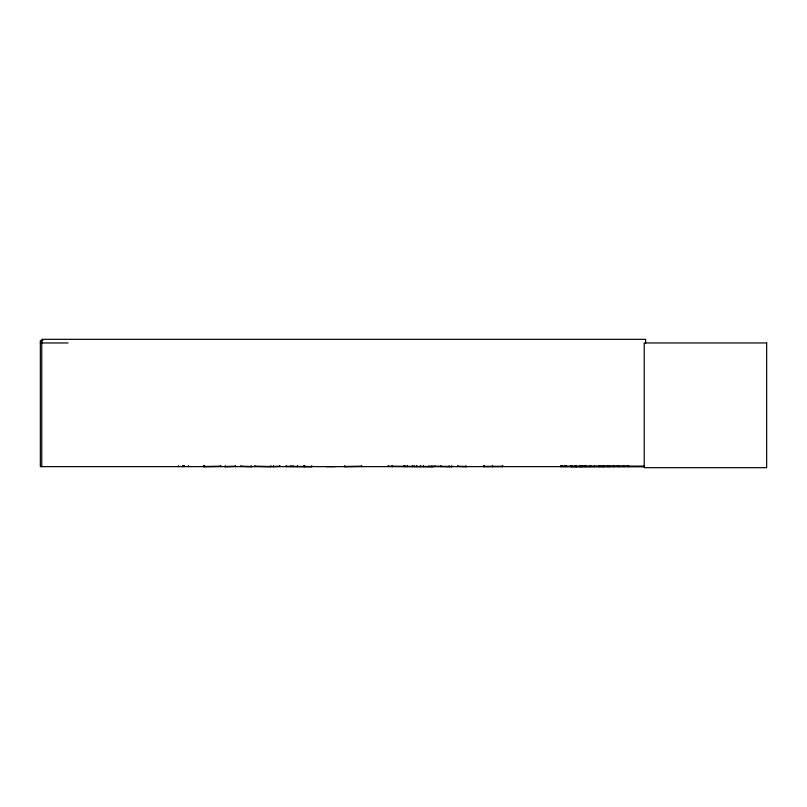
<?xml version="1.0" encoding="UTF-8"?>
<svg xmlns="http://www.w3.org/2000/svg" width="807" height="807" viewBox="0 0 807 807"><rect width="100%" height="100%" fill="white"/><g stroke="black" fill="none" stroke-linecap="round" stroke-linejoin="round"><path stroke-width="1.21" d="M286.182 466.517L311.764 466.597L286.182 466.385M603.485 466.607L602.819 466.597L603.212 465.821L603.676 466.587M560.855 466.184L560.572 466.628L560.905 465.821L561.228 466.638L560.905 466.143L644.45 466.184M571.427 466.557L571.023 465.821L570.69 466.628L628.482 466.385M576.188 466.184L575.754 466.587L576.137 465.821L576.41 466.607M624.457 466.184L624.023 466.587L624.416 465.821L624.689 466.607M344.609 466.517L361.576 466.385L344.276 466.597M204.595 466.517L220.805 466.385L204.201 466.597M566.06 466.184L565.626 466.587L566.02 465.821L566.292 466.607M575.078 466.184L575.532 466.557L575.129 465.821L574.846 466.587M582.059 466.184L582.513 466.557L582.109 465.821L581.827 466.587M608.266 466.184L608.69 466.607L608.317 465.821L608.034 466.587M614.278 466.184L614.702 466.607L614.329 465.821L614.046 466.587M225.072 466.517L235.483 466.385L224.417 466.638M273.18 466.517L279.787 466.385L272.443 466.638M203.031 466.517L203.727 466.517M42.872 340.615L40.35 340.615L40.35 466.638L644.369 466.638M40.35 342.955L68.03 342.955M483.675 466.385L502.721 466.385M466.86 466.638L457.761 466.385L466.164 466.517M483.675 466.597L502.721 466.517M560.502 466.547L644.46 466.547M433.137 466.517L388.207 466.385L433.813 466.638M251.421 466.517L241.011 466.385L252.077 466.638M271.081 466.517L254.881 466.385L271.485 466.638M451.93 466.517L434.832 466.385L452.091 466.638M645.63 343.096L645.63 339.323L41.772 339.323L41.772 466.638M628.482 465.599L628.482 466.638M619.473 465.599L619.473 466.638M609.769 465.599L609.769 466.638M609.386 465.599L609.386 466.638M602.658 465.599L602.658 466.638M600.761 465.599L600.761 466.638M599.742 465.599L599.742 466.638M598.592 465.599L598.592 466.638M594.527 465.599L594.527 466.638M590.674 465.599L590.674 466.638M589.493 465.599L589.493 466.638M584.177 465.599L584.177 466.638M581.262 465.599L581.262 466.638M579.88 465.599L579.88 466.638M576.501 465.599L576.501 466.638M571.477 465.599L571.477 466.638M502.721 465.599L502.721 466.638M502.388 465.599L502.388 466.638M492.552 465.599L492.552 466.638M492.431 465.599L492.431 466.638M484.008 465.599L484.008 466.638M483.675 465.599L483.675 466.638M465.932 465.599L465.932 466.638M457.64 465.599L457.64 466.638M451.88 465.599L451.88 466.638M449.156 465.599L449.156 466.638M440.874 465.599L440.874 466.638M434.812 465.599L434.812 466.638M432.915 465.599L432.915 466.638M431.271 465.599L431.271 466.638M429.021 465.599L429.021 466.638M423.554 465.599L423.554 466.638M420.729 465.599L420.729 466.638M416.715 465.599L416.715 466.638M414.203 465.599L414.203 466.638M412.246 465.599L412.246 466.638M407.353 465.599L407.353 466.638M405.064 465.599L405.064 466.638M403.964 465.599L403.964 466.638M392.384 465.599L392.384 466.638M392.263 465.599L392.263 466.638M388.157 465.599L388.157 466.638M361.627 465.599L361.627 466.638M344.72 465.599L344.72 466.638M335.026 466.638L326.421 466.638M311.764 465.599L311.764 466.638M304.895 465.599L304.895 466.638M304.158 465.599L304.158 466.638M304.037 465.599L304.037 466.638M297.46 465.599L297.46 466.638M293.052 465.599L293.062 466.638M290.964 465.599L290.964 466.638M286.182 465.599L286.182 466.638M279.908 465.599L279.908 466.638M273.422 465.599L273.422 466.638M270.95 465.599L270.95 466.638M254.81 465.599L254.81 466.638M251.209 465.599L251.209 466.638M240.91 465.599L240.91 466.638M235.583 465.599L235.583 466.638M225.284 465.599L225.284 466.638M220.866 465.599L220.866 466.638M204.726 465.599L204.726 466.638M203.989 465.599L203.989 466.638M203.868 465.599L203.868 466.638M188.495 465.599L188.495 466.638M184.611 465.599L184.611 466.638M183.552 465.599L183.552 466.638M182.564 465.599L182.564 466.638M178.609 465.599L178.609 466.638M561.904 465.821C560.603 466.759 563.215 466.809 561.904 465.821M565.011 465.821C563.7 466.759 566.322 466.809 565.011 465.821M572.032 465.821C570.72 466.759 573.333 466.809 572.032 465.821M581.111 465.821C579.799 466.759 582.412 466.809 581.111 465.821M585.216 465.821C583.905 466.759 586.518 466.809 585.216 465.821M586.215 465.821C584.904 466.759 587.526 466.809 586.215 465.821M604.211 465.821C602.9 466.759 605.512 466.809 604.211 465.821M607.318 465.821C606.047 466.779 608.589 466.789 607.318 465.821M613.33 465.821C612.019 466.759 614.631 466.809 613.33 465.821M617.436 465.821C616.074 466.789 618.737 466.789 617.436 465.821M618.434 465.821C617.083 466.789 619.746 466.789 618.434 465.821M623.408 465.821C622.096 466.759 624.719 466.809 623.408 465.821M627.513 465.821C626.161 466.789 628.824 466.789 627.513 465.821M628.522 465.821C627.251 466.779 629.793 466.789 628.522 465.821M766.65 342.955L644.208 342.955L644.208 467.677L766.65 467.677L766.65 342.955"/></g></svg>
